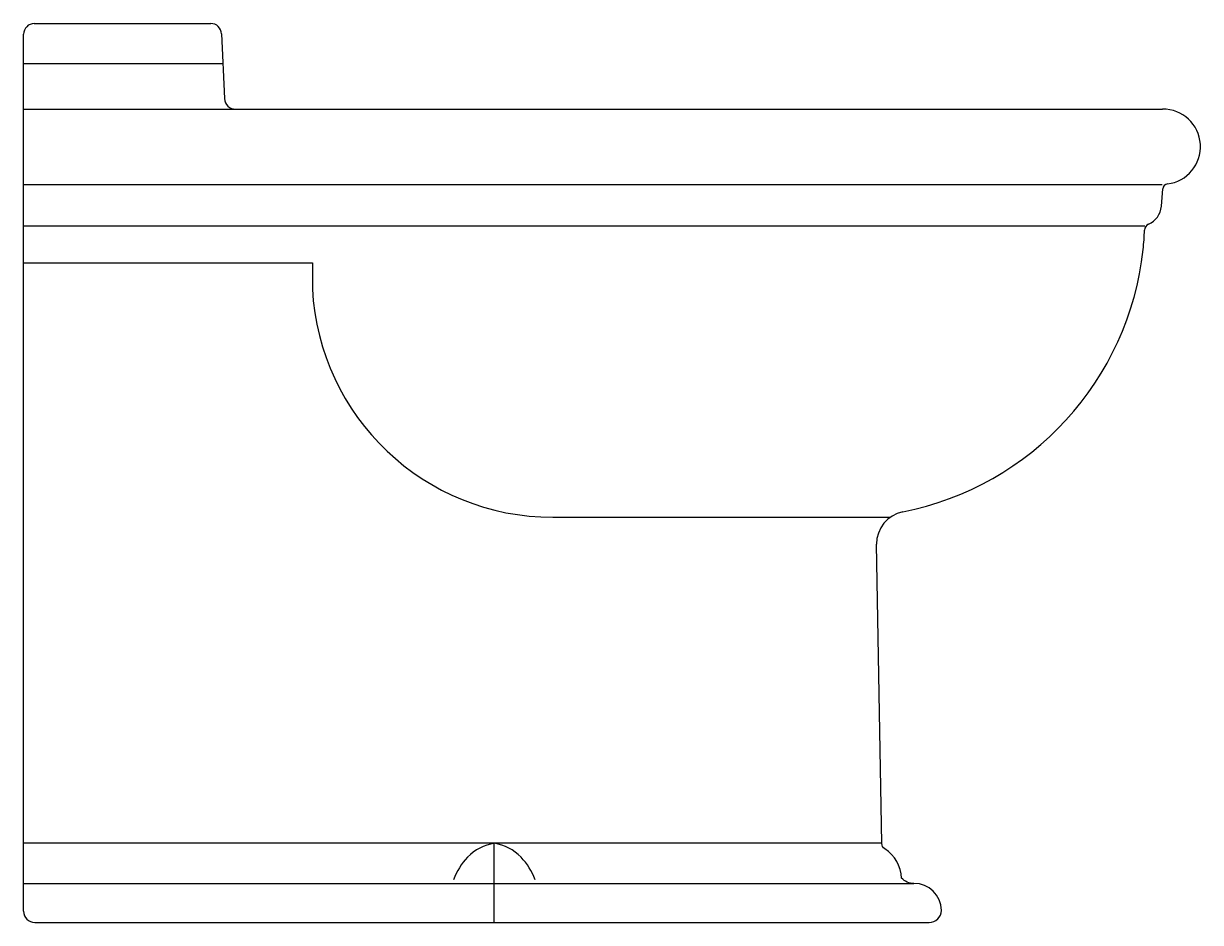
# Model space of a CAD drawing. Extents: x -218.359 to -217.809, y 159.213 to 159.633.
import ezdxf

# ---------------------------------------------------------------- set-up
doc = ezdxf.new("R2010")
doc.units = 0
doc.header["$LTSCALE"] = 0.279994
doc.header["$MEASUREMENT"] = 0
doc.linetypes.add('AXES', pattern=[0.54, 0.3, -0.08, 0.08, -0.08])
doc.linetypes.add('CONTINU', pattern=[0])
doc.layers.get('0').update_dxf_attribs({"linetype": 'CONTINUOUS'})
doc.layers.add('DECA_EIXOS', color=5, linetype='AXES')

msp = doc.modelspace()

# ---------------------------------------------------------------- linework, layer by layer
at = {"linetype": 'CONTINUOUS'}
for p, q in [((-218.35872, 159.21809), (-218.35872, 159.62789)), ((-217.95766, 159.24986), (-218.35872, 159.24986))]:
    msp.add_line(p, q, dxfattribs=at)
at = {"linetype": 'CONTINU'}
for points in [[(-218.35372, 159.63289, 0.414236), (-218.35872, 159.62789)], [(-218.26618, 159.6281, 0.40147), (-218.27117, 159.63289)], [(-218.26485, 159.59787, 0.401302), (-218.25956, 159.59289)], [(-217.82415, 159.55794, 0.944984), (-217.82643, 159.59289)], [(-217.82415, 159.55794, 0.356822), (-217.82635, 159.55566)], [(-217.83304, 159.53909, 0.278586), (-217.82702, 159.5475)], [(-217.83551, 159.52731, 0.016673), (-217.83487, 159.53642)], [(-217.83304, 159.53909, 0.289492), (-217.83487, 159.53642)], [(-217.94783, 159.40471, 0.327222), (-217.83551, 159.52731)], [(-218.22375, 159.50883, 0.398959), (-218.11141, 159.40222)], [(-217.94783, 159.40471, 0.362349), (-217.96011, 159.38958)], [(-218.13873, 159.24986, 0.166178), (-218.15123, 159.24336)], [(-218.12623, 159.24336, 0.166176), (-218.13873, 159.24986)], [(-218.15123, 159.24336, 0.10852), (-218.15775, 159.23284)], [(-218.11971, 159.23284, 0.108521), (-218.12623, 159.24336)], [(-218.35872, 159.21809, 0.41416), (-218.35342, 159.21289)]]:
    msp.add_lwpolyline(points, format="xyb", dxfattribs=at)
for points in [[(-218.35372, 159.63289), (-218.27117, 159.63289)], [(-218.26618, 159.6281), (-218.26485, 159.59787)], [(-218.35872, 159.61415), (-218.26556, 159.61415)], [(-218.35872, 159.59289), (-217.82643, 159.59289)], [(-218.35872, 159.55763), (-217.82669, 159.55763)], [(-217.82702, 159.5475), (-217.82635, 159.55566)], [(-218.35872, 159.53833), (-217.8348, 159.53833)], [(-218.35872, 159.52107), (-218.22373, 159.52107)], [(-218.22373, 159.52107), (-218.22375, 159.50883)], [(-218.11141, 159.40222), (-217.96034, 159.40222)], [(-217.96034, 159.40222), (-217.95365, 159.40222)], [(-218.35872, 159.23111), (-217.94261, 159.23111)], [(-218.35352, 159.21289), (-217.93554, 159.21289)]]:
    msp.add_lwpolyline(points, dxfattribs=at)
at = {"linetype": 'CONTINUOUS', "flags": 128}
msp.add_lwpolyline([(-217.93554, 159.21289, 0.414164), (-217.92979, 159.21853, 0.41417), (-217.94261, 159.23111, -0.210258), (-217.94846, 159.23362, 0.246857), (-217.95626, 159.24723, -0.251088), (-217.95766, 159.24972), (-217.96011, 159.38958)], format="xyb", dxfattribs=at)
at = {"layer": 'DECA_EIXOS'}
msp.add_lwpolyline([(-218.13873, 159.21289), (-218.13873, 159.24986)], dxfattribs=at)

doc.saveas('drawing.dxf')
